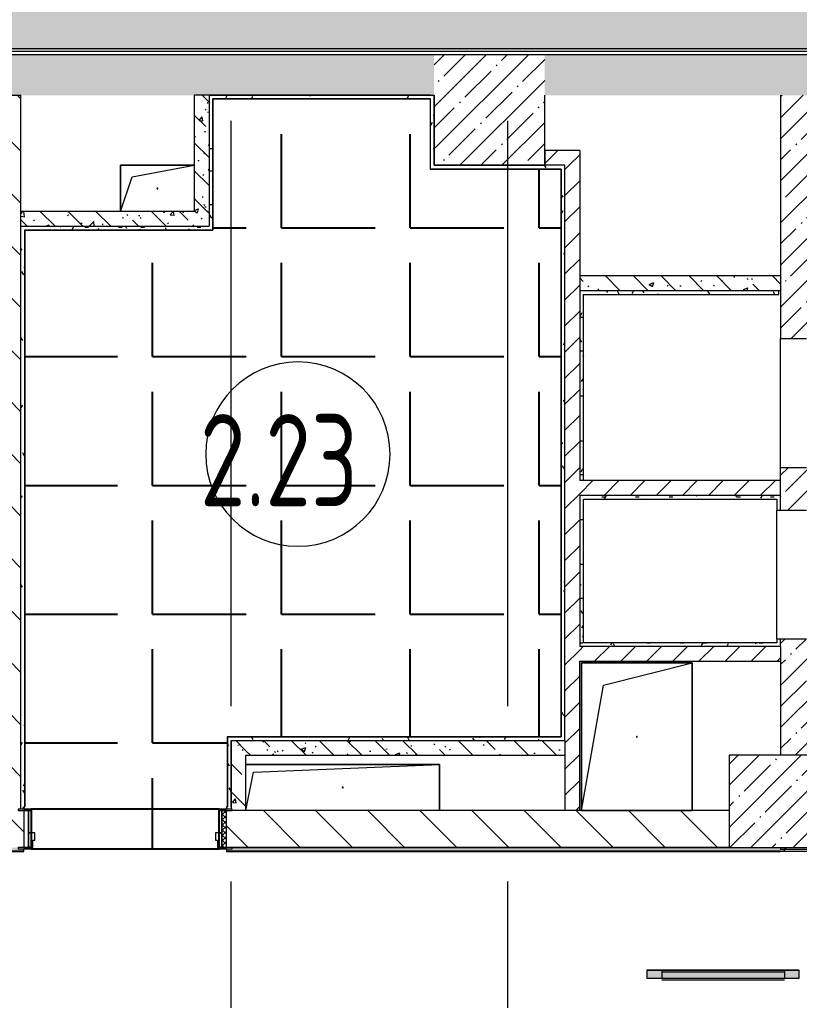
# Model space of a CAD drawing. Header units: millimetres. Extents: x -625 to 415037, y -3642 to 102118.
# Drawn here: x 164635 to 168864, y 10070 to 15389 of the extents above; entities that cross this region are included whole.
import ezdxf

# ---------------------------------------------------------------- set-up
doc = ezdxf.new("R2010")
doc.units = ezdxf.units.MM
doc.linetypes.add('Осевая', pattern=[6350, 1270, -952.5, 3175, -952.5])
doc.layers.add('1) плитка КР3', color=160, linetype='Continuous')
for name, color, linetype, lineweight in [('A-AREA-IDEN', 7, 'Continuous', 9), ('A-DETL-GENF', 7, 'Continuous', 9), ('A-DOOR-FRAM-2', 7, 'Continuous', 5), ('A-GENM', 7, 'Continuous', 9), ('A-WALL', 7, 'Continuous', 5), ('I-WALL', 7, 'Continuous', 5), ('S-COLS', 7, 'Continuous', 9), ('S-COLS-1', 7, 'Continuous', 5), ('Оси-2', 7, 'Осевая', 9)]:
    doc.layers.add(name, color=color, linetype=linetype, lineweight=lineweight)
doc.layers.add('A-AREA-PATT-1', color=7, linetype='Continuous', lineweight=5, true_color=0xa5bae0, transparency=1)
doc.layers.add('A-FLOR-PATT-1', color=7, linetype='Continuous', lineweight=9, true_color=0xeef6ff, transparency=0.5)
for name, color, linetype, lineweight, true_color in [('A-DOOR-1', 7, 'Continuous', 5, 0xc0c0c0), ('A-DOOR-FRAM-1', 7, 'Continuous', 5, 0xc0c0c0), ('A-WALL-1', 9, 'Continuous', 5, 0x808080), ('A-WALL-FNSH-1', 9, 'Continuous', 5, 0x808080)]:
    doc.layers.add(name, color=color, linetype=linetype, lineweight=lineweight, true_color=true_color)
doc.layers.get('A-DOOR-1').off()
doc.styles.add('СПДС', font='ГОСТ тип А.ttf', dxfattribs={"width": 0.9})
pattern_1 = [(135, (148772.12, -0.94), (-141.4214, -141.4214), [])]
pattern_2 = [(45, (148772.12, -0.94), (-70.71068, 70.71068), [])]
pattern_3 = [(135, (148772.12, -0.94), (-150.8683, -150.8683), [213.36, -35.56, 7.112, -35.56]), (135, (148772.12, 149.83), (-150.8683, -150.8683), []), (50, (148772.12, -0.94), (255.0577, -22.3145), [26.67, -293.37]), (355, (148772.12, -0.94), (-49.3404, 267.4791), [21.336, -234.696]), (100.451, (148793.38, -2.8), (205.7195, 245.1636), [22.666, -249.326]), (46.184, (148772.12, 70.18), (379.511, -58.86), [40.005, -440.055]), (96.636, (148803.75, 65.27), (332.3634, 346.399), [33.999, -373.989]), (351.184, (148772.12, 70.18), (332.367, 346.395), [32.004, -352.044]), (21, (148807.68, 52.4), (212.2602, -143.1711), [26.67, -293.37]), (326, (148807.68, 52.4), (86.5224, 257.8632), [21.336, -234.696]), (71.451, (148825.37, 40.47), (298.784, 114.69), [22.666, -249.326]), (37.5, (148772.12, -0.94), (4.32385, 118.3775), [6.706, -225.146, 6.706, -231.546, -235.585]), (37.5, (148772.12, -0.94), (4.32385, 118.3775), [-470.103, 6.706, -228.879]), (7.5, (148772.12, -0.94), (93.5476, 140.2533), [6.706, -129.134, 6.706, -219.812, -89.789]), (7.5, (148772.12, -0.94), (93.5476, 140.2533), [-362.356, 6.706, -83.083]), (327.5, (148692.82, -0.94), (189.82734, -8.0202), [6.706, -82.194, 6.706, -270.662, -368.046]), (327.5, (148692.82, -0.94), (189.82734, -8.0202), [-366.268, 6.706, -361.34]), (317.5, (148657.26, -0.94), (207.3811, 35.5976), [6.706, -108.864, 6.706, -177.495, -261.366]), (317.5, (148657.26, -0.94), (207.3811, 35.5976), [-299.771, 6.706, -254.66])]
pattern_4 = [(45, (148772.12, -0.94), (-114.04925, 114.04925), []), (45, (148886.17, -0.94), (-114.04925, 114.04925), [201.612, -40.322, 6.706, -33.617])]
pattern_5 = [(0, (148772.123, -0.94), (243.84, 60.96), [20.117, -162.763, 20.117, -162.763, -975.36]), (0, (148772.123, -0.94), (243.84, 60.96), [-365.76, 20.117, -345.643, 20.117, -162.763, -426.72]), (0, (148772.123, -0.94), (243.84, 60.96), [-914.4, 20.117, -101.803, 20.117, -284.683]), (120, (148863.563, 29.54), (-174.71291, 180.69163), [20.117, -162.763, 20.117, -162.763, -975.36]), (120, (148863.563, 29.54), (-174.71291, 180.69163), [-365.76, 20.117, -345.643, 20.117, -162.763, -426.72]), (120, (148863.563, 29.54), (-174.71291, 180.69163), [-914.4, 20.117, -101.803, 20.117, -284.683]), (240, (148894.043, 151.46), (-69.12709, -241.65163), [20.117, -162.763, 20.117, -162.763, -975.36]), (240, (148894.043, 151.46), (-69.12709, -241.65163), [-365.76, 20.117, -345.643, 20.117, -162.763, -426.72]), (240, (148894.043, 151.46), (-69.12709, -241.65163), [-914.4, 20.117, -101.803, 20.117, -284.683])]

# ---------------------------------------------------------------- blocks, each defined once
blk = doc.blocks.new('110_Дверь_СКБ_1Ст_Внутренняя1 - Д-4 1100x2100h_су мгн-32375332-Объем проектирования 2 этажа')
at = {"layer": 'A-DOOR-FRAM-2'}
h = blk.add_hatch(dxfattribs=at)
h.set_pattern_fill('FP_76', color=256, style=0, pattern_type=2)
h.set_pattern_definition([(45, (-371.384, 164.685), (-14.1421, 14.1421), []), (135, (-371.384, 164.685), (-14.1421, -14.1421), [])])
h.paths.add_polyline_path([(-537.5, 100), (-537.5, -100), (-512.5, -100), (-512.5, 100)])
at = {"layer": 'A-DOOR-FRAM-1'}
for p, q in [((-497.5, 108), (-567.5, 108)), ((-567.5, 108), (-567.5, 100)), ((-497.5, 100), (-497.5, 108)), ((592.5, 108), (522.5, 108)), ((522.5, 108), (522.5, 100)), ((592.5, 100), (592.5, 108)), ((-567.5, 100), (-497.5, 100)), ((-512.5, 100), (-537.5, 100)), ((-537.5, 100), (-537.5, -100)), ((-487.5, 100), (-512.5, 100)), ((-512.5, 100), (-512.5, 20)), ((-512.5, -100), (-512.5, 100)), ((-497.5, 100), (-512.5, 100)), ((-512.5, 100), (-512.5, 99)), ((-512.5, 99), (-497.5, 99)), ((-497.5, 99), (-497.5, 100)), ((-487.5, 60), (-487.5, 100)), ((-477.5, 60), (-487.5, 60)), ((-477.5, 20), (-477.5, 60)), ((512.5, 60), (502.5, 60)), ((502.5, 60), (502.5, 20)), ((512.5, 100), (512.5, 60)), ((537.5, 100), (512.5, 100)), ((537.5, 100), (522.5, 100)), ((522.5, 100), (522.5, 99)), ((522.5, 100), (592.5, 100)), ((522.5, 99), (537.5, 99)), ((537.5, 20), (537.5, 100)), ((562.5, 100), (537.5, 100)), ((537.5, 100), (537.5, -100)), ((537.5, 99), (537.5, 100)), ((562.5, -100), (562.5, 100)), ((-512.5, 20), (-477.5, 20)), ((-497.5, 20), (-512.5, 20)), ((-512.5, 20), (-512.5, -100)), ((-497.5, -100), (-497.5, 20)), ((502.5, 20), (537.5, 20)), ((537.5, 20), (522.5, 20)), ((522.5, 20), (522.5, -100)), ((537.5, -100), (537.5, 20)), ((-497.5, -100), (-567.5, -100)), ((-567.5, -100), (-567.5, -108)), ((-537.5, -100), (-512.5, -100)), ((-512.5, -100), (-497.5, -100)), ((-497.5, -108), (-497.5, -100)), ((522.5, -100), (537.5, -100)), ((592.5, -100), (522.5, -100)), ((522.5, -100), (522.5, -108)), ((537.5, -100), (562.5, -100)), ((592.5, -108), (592.5, -100)), ((-567.5, -108), (-497.5, -108)), ((522.5, -108), (592.5, -108))]:
    blk.add_line(p, q, dxfattribs=at)
blk = doc.blocks.new('BSC_Колонна _Прямоугольная - 500х500-V357-Объем проектирования 2 этажа')
at = {"layer": 'S-COLS-1'}
h = blk.add_hatch(dxfattribs=at)
h.set_pattern_fill('FP_103', color=256, style=0, pattern_type=2)
h.set_pattern_definition([(45, (-19960, -11150), (-114.0493, 114.0493), []), (45, (-19845.95, -11150), (-114.0493, 114.0493), [201.613, -40.323, 6.706, -33.617])])
h.paths.add_polyline_path([(250, -250), (250, 250), (-250, 250), (-250, -250)])
for p, q in [((250, 250), (-250, 250)), ((-250, 250), (-250, -250)), ((250, -250), (250, 250)), ((-250, -250), (250, -250))]:
    blk.add_line(p, q, dxfattribs=at)
blk = doc.blocks.new('GM_Отверстие прямоугольное _в плите_ - Отверстие-21608683-Объем проектирования 2 этажа')
at = {"layer": 'A-GENM'}
for p, q in [((-200, -125), (-200, 125)), ((-200, 125), (200, 125)), ((200, 125), (-200, 125)), ((-200, 125), (-200, -125)), ((-137.5, 62.5), (200, 125)), ((-200, -125), (-137.5, 62.5))]:
    blk.add_line(p, q, dxfattribs=at)
for start, end in [(360, 180), (180, 360)]:
    blk.add_arc((0, 0), 2.5, start, end, dxfattribs=at)
blk = doc.blocks.new('GM_Отверстие прямоугольное _в плите_ - Отверстие-21980060-Объем проектирования 2 этажа')
at = {"layer": 'A-GENM'}
for p, q in [((-525, 125), (525, 125)), ((525, 125), (-525, 125)), ((-483.3, 83.3), (525, 125)), ((525, 125), (525, -125)), ((525, -125), (525, 125)), ((-525, -125), (-483.3, 83.3))]:
    blk.add_line(p, q, dxfattribs=at)
for start, end in [(360, 180), (180, 360)]:
    blk.add_arc((0, 0), 2.5, start, end, dxfattribs=at)
blk = doc.blocks.new('GM_Отверстие прямоугольное _в плите_ - Отверстие-21980211-Объем проектирования 2 этажа')
at = {"layer": 'A-GENM'}
for p, q in [((-300, -400), (-300, 400)), ((-300, 400), (300, 400)), ((300, 400), (-300, 400)), ((-300, 400), (-300, -400)), ((-180, 280), (300, 400)), ((300, 400), (300, -400)), ((300, -400), (300, 400)), ((-300, -400), (-180, 280)), ((300, -400), (-300, -400)), ((-300, -400), (300, -400))]:
    blk.add_line(p, q, dxfattribs=at)
for start, end in [(360, 180), (180, 360)]:
    blk.add_arc((0, 0), 2.5, start, end, dxfattribs=at)
blk = doc.blocks.new('Дверь_Витражная_остекление_ - ВВ-16 остекление-32390142-Объем проектирования 2 этажа')
at = {"layer": 'A-DETL-GENF'}
for p, q in [((-787.5, -20), (-832.5, -20)), ((-832.5, -845), (-832.5, -20)), ((-787.5, -20), (-832.5, -20)), ((-832.5, -20), (-832.5, -845)), ((-787.5, -845), (-787.5, -20)), ((-787.5, -845), (-787.5, -20)), ((837.5, -860), (837.5, -20)), ((837.5, -20), (837.5, -860)), ((882.5, -860), (882.5, -20)), ((882.5, -860), (882.5, -20)), ((-832.5, -100), (-787.5, -100)), ((-822.5, -765), (-822.5, -100)), ((-778.5, -765), (-778.5, -100)), ((828.5, -780), (828.5, -100)), ((882.5, -100), (837.5, -100)), ((872.5, -780), (872.5, -100)), ((-832.5, -765), (-787.5, -765)), ((882.5, -780), (837.5, -780)), ((-832.5, -845), (-787.5, -845)), ((-832.5, -845), (-787.5, -845)), ((882.5, -860), (837.5, -860)), ((837.5, -860), (882.5, -860))]:
    blk.add_line(p, q, dxfattribs=at)
blk = doc.blocks.new('Марка_Помещения - Номер-25198446-Объем проектирования 2 этажа')
at = {"layer": 'A-AREA-IDEN'}
for start, end in [(360, 180), (180, 360)]:
    blk.add_arc((0, 0), 2.5, start, end, dxfattribs=at)

msp = doc.modelspace()

# ---------------------------------------------------------------- hatches: boundary and pattern name
at = {"layer": '1) плитка КР3'}
h = msp.add_hatch(dxfattribs=at)
h.set_pattern_fill('ANGLE', color=256, scale=100)
h.set_pattern_definition([(0, (164657.1, 14958.06), (0, 698.5), [508, -190.5]), (90, (164657.1, 14958.06), (-698.5, 4e-14), [508, -190.5])])
h.paths.add_polyline_path([(167571.1, 14578.1), (166861.4, 14578.1), (166861.4, 14958.1), (165683.1, 14958.1), (165683.1, 14248.1), (164663.1, 14248.1), (164663.1, 11119.1), (164657.1, 11119.1), (164657.1, 11107.1), (164697.1, 11107.1), (165717.1, 11107.1), (165757.1, 11107.1), (165757.1, 11119.1), (165757.1, 11120.1), (165761.1, 11500.1), (167571.1, 11500.1)])
h.paths.add_polyline_path([(165717.1, 11099.1), (165717.1, 11107.1), (164697.1, 11107.1), (164697.1, 11099.1), (164697.1, 10979.1), (164717.1, 10979.1), (164717.1, 10939.1), (164707.1, 10939.1), (164707.1, 10899.1), (164697.1, 10899.1), (164697.1, 10891.1), (165717.1, 10891.1), (165717.1, 10899.1), (165707.1, 10899.1), (165707.1, 10939.1), (165697.1, 10939.1), (165697.1, 10979.1), (165717.1, 10979.1)])
at = {"layer": 'A-AREA-PATT-1'}
h = msp.add_hatch(color=256, dxfattribs=at)
h.paths.add_polyline_path([(170888.2, 13759.1), (171341.6, 13759.1), (171341.6, 13999.1), (169002.6, 13999.1), (169002.6, 13759.1), (170661.6, 13759.1)])
h.paths.add_polyline_path([(170656.6, 14979.1), (170661.6, 14979.1), (170661.6, 15089.1), (170656.6, 15089.1), (170656.6, 15349.1), (170651.1, 15349.1), (170651.1, 15379.7), (177322.1, 15379.7), (177322.1, 15429.9), (170662.1, 15429.9), (170662.1, 20499.1), (170682.1, 20499.1), (170682.1, 26269.4), (177322.1, 26269.4), (177322.1, 26344.6), (170656.6, 26344.6), (170656.6, 26853.6), (168987.6, 26853.6), (168987.6, 26480.7), (167507.9, 26480.7), (167507.9, 26273.6), (166856.9, 26273.6), (166855.3, 26478.6), (163552.6, 26478.6), (163552.1, 24658.6), (162482.1, 24658.6), (162482.4, 22225.6), (163107.6, 22225.6), (163107.6, 21573.6), (162482.1, 21573.6), (162482.4, 18483.6), (163107.6, 18483.6), (163107.6, 17825.6), (162482.1, 17825.6), (162483.9, 15224.6), (169002.6, 15224.6), (169002.6, 15202.5), (170651.1, 15200.7), (170651.1, 15199.1), (169002.6, 15199.1), (169002.6, 14979.1), (169843.5, 14979.1)])
at = {"layer": 'A-FLOR-PATT-1'}
h = msp.add_hatch(color=256, dxfattribs=at)
h.paths.add_polyline_path([(162402, 7899.1), (162442, 7899.1), (162442, 8729.1), (162402, 8729.1), (162402, 7902.8)])
h.paths.add_polyline_path([(173072.1, 7899.1), (173072.1, 8229.1), (173032.1, 8229.1), (173032.1, 7899.1)])
h.paths.add_polyline_path([(163662, 7899.1), (163702, 7899.1), (163702, 8229.1), (163662, 8229.1), (163662, 7919.1)])
h.paths.add_polyline_path([(171772.1, 7899.1), (171812.1, 7899.1), (171812.1, 8729.1), (171772.1, 8729.1), (171772.1, 7919.1)])
h.paths.add_polyline_path([(154167.1, 7914.1), (154167.1, 8314.1), (154127.1, 8314.1), (154127.1, 7914.1)])
h.paths.add_polyline_path([(152912.1, 7914.1), (152912.1, 8809.1), (152872.1, 8809.1), (152872.1, 7914.1), (152902.1, 7914.1)])
h.paths.add_polyline_path([(187288.1, 8029.1), (187288.1, 8074.1), (186295.6, 8074.1), (186295.6, 8029.1), (187286.6, 8029.1)])
h.paths.add_polyline_path([(168782.1, 8519.5), (168862.1, 8519.5), (168862.1, 8564.5), (168022.1, 8564.5), (168022.1, 8519.5), (168398, 8519.5)])
h.paths.add_polyline_path([(186895.7, 10019.1), (187288.1, 10019.1), (187288.1, 10064.1), (186295.6, 10064.1), (186295.6, 10019.1), (186762.1, 10019.1)])
h.paths.add_polyline_path([(168037.1, 10189.5), (168862.1, 10189.5), (168862.1, 10234.5), (168037.1, 10234.5)])
h.paths.add_polyline_path([(180167.1, 12959.1), (180167.1, 13779.1), (180122.1, 13779.1), (180122.1, 12959.1)])
h.paths.add_polyline_path([(181432.1, 13459.1), (181432.1, 13739.1), (181422.1, 13739.1), (181422.1, 13779.1), (181387.1, 13779.1), (181387.1, 13459.1), (181422.1, 13459.1)])
h.paths.add_polyline_path([(182804.8, 18919.1), (183202.1, 18919.1), (183202.1, 18964.1), (182382.1, 18964.1), (182382.1, 18919.1), (182422.1, 18919.1)])
h.paths.add_polyline_path([(182570.3, 20184.1), (182702.1, 20184.1), (182702.1, 20229.1), (182422.1, 20229.1), (182422.1, 20219.1), (182382.1, 20219.1), (182382.1, 20184.1), (182435.2, 20184.1)])
at = {"layer": 'I-WALL'}
h = msp.add_hatch(dxfattribs=at)
h.set_pattern_fill('FP_1', color=256, style=0, pattern_type=2)
h.set_pattern_definition(pattern_4)
h.paths.add_polyline_path([(179382.1, 14979.1), (179562.1, 14979.1), (179562.1, 15199.1), (179382.1, 15199.1), (179382.1, 14983.5)])
h.paths.add_polyline_path([(165582.1, 14979.1), (166882.4, 14979.4), (166882.4, 15199.1), (163092.1, 15199.1), (163092.1, 14979.1), (165507.1, 14979.1)])
h.paths.add_polyline_path([(178516.3, 14979.1), (178782.1, 14979.1), (178782.1, 15199.1), (175182.1, 15199.1), (175182.1, 14979.1), (177070.8, 14979.1)])
h.paths.add_polyline_path([(168982.1, 14979.1), (170682.1, 14979.1), (170682.1, 15199.1), (167482.4, 15199.1), (167482.4, 14979.1), (168762.1, 14979.1)])
h.paths.add_polyline_path([(174582.1, 14979.1), (174582.1, 15199.1), (171282.1, 15199.1), (171282.1, 14979.1), (171289, 14979.1)])
h = msp.add_hatch(dxfattribs=at)
h.set_pattern_fill('FP_23', color=256, style=0, pattern_type=2)
h.set_pattern_definition(pattern_1)
h.paths.add_polyline_path([(164442.3, 11099.1), (164627.1, 11100.6), (164627.1, 11107.1), (164642.1, 11107.1), (164642.1, 14979.1), (164442.1, 14979.1), (164442.1, 11099.1)])
h = msp.add_hatch(dxfattribs=at)
h.set_pattern_fill('FP_41', color=256, style=0, pattern_type=2)
h.set_pattern_definition(pattern_3)
h.paths.add_polyline_path([(165582.1, 14349.1), (165662.1, 14349.1), (165662.1, 14979.1), (165582.1, 14979.1), (165582.1, 14599.1)])
h = msp.add_hatch(dxfattribs=at)
h.set_pattern_fill('FP_191', color=256, style=0, pattern_type=2)
h.set_pattern_definition(pattern_5)
h.paths.add_polyline_path([(165662.1, 14959.1), (166861.4, 14959.1), (166862.4, 14979.1), (165662.1, 14979.1)])
h = msp.add_hatch(dxfattribs=at)
h.set_pattern_fill('FP_191', color=256, style=0, pattern_type=2)
h.set_pattern_definition(pattern_5)
h.paths.add_polyline_path([(165662.1, 14249.1), (165682.1, 14249.1), (165682.1, 14958.1), (165662.1, 14958.1), (165662.1, 14269.1)])
h = msp.add_hatch(dxfattribs=at)
h.set_pattern_fill('FP_191', color=256, style=0, pattern_type=2)
h.set_pattern_definition(pattern_5)
h.paths.add_polyline_path([(166862.4, 14599.1), (166882.4, 14599.1), (166882.4, 14979.1), (166862.4, 14979.1), (166862.4, 14605.3)])
h = msp.add_hatch(dxfattribs=at)
h.set_pattern_fill('FP_1', color=256, style=0, pattern_type=2)
h.set_pattern_definition(pattern_4)
h.paths.add_polyline_path([(168982.1, 10889.1), (168982.1, 10899.1), (168762.1, 10899.1), (168762.1, 10889.1), (168877.4, 10894.3), (168981.9, 10889.1)])
h.paths.add_polyline_path([(168982.1, 11399.1), (168982.1, 12029.1), (168762.1, 12029.1), (168762.1, 11399.1), (168873.2, 11399.1)])
h.paths.add_polyline_path([(168902.1, 12729.1), (168982.1, 12729.1), (168982.1, 12959.1), (168762.1, 12959.1), (168762.1, 12729.1)])
h.paths.add_polyline_path([(168982.1, 13659.1), (168982.1, 14979.1), (168762.1, 14979.1), (168762.1, 13659.1), (168902.1, 13659.1)])
h = msp.add_hatch(dxfattribs=at)
h.set_pattern_fill('FP_22', color=256, style=0, pattern_type=2)
h.set_pattern_definition(pattern_2)
h.paths.add_polyline_path([(167672.1, 14599.1), (167672.1, 14679.1), (167482.4, 14679.1), (167482.4, 14599.1), (167592.1, 14599.1)])
h = msp.add_hatch(dxfattribs=at)
h.set_pattern_fill('FP_191', color=256, style=0, pattern_type=2)
h.set_pattern_definition(pattern_5)
h.paths.add_polyline_path([(166952.6, 14579.1), (167571.1, 14579.1), (167571.1, 14599.1), (166862.4, 14599.1), (166862.4, 14579.1), (166946.6, 14579.1)])
h = msp.add_hatch(dxfattribs=at)
h.set_pattern_fill('FP_191', color=256, style=0, pattern_type=2)
h.set_pattern_definition(pattern_5)
h.paths.add_polyline_path([(167572.1, 11499.1), (167592.1, 11499.1), (167592.1, 14599.1), (167572.1, 14599.1), (167572.1, 11567)])
h = msp.add_hatch(dxfattribs=at)
h.set_pattern_fill('FP_22', color=256, style=0, pattern_type=2)
h.set_pattern_definition(pattern_2)
h.paths.add_polyline_path([(167672.1, 11099.1), (167672.1, 14599.1), (167592.1, 14599.1), (167592.1, 11099.1)])
h = msp.add_hatch(dxfattribs=at)
h.set_pattern_fill('FP_41', color=256, style=0, pattern_type=2)
h.set_pattern_definition(pattern_3)
h.paths.add_polyline_path([(165662.1, 14269.1), (165662.1, 14349.1), (164642.1, 14349.1), (164643.4, 14269.1), (165507.1, 14269.1)])
h = msp.add_hatch(dxfattribs=at)
h.set_pattern_fill('FP_191', color=256, style=0, pattern_type=2)
h.set_pattern_definition(pattern_5)
h.paths.add_polyline_path([(164642.1, 14249.1), (165662.1, 14249.1), (165662.1, 14269.1), (164642.1, 14269.1)])
h = msp.add_hatch(dxfattribs=at)
h.set_pattern_fill('FP_191', color=256, style=0, pattern_type=2)
h.set_pattern_definition(pattern_5)
h.paths.add_polyline_path([(164657.1, 11119.1), (164662.1, 11119.1), (164662.1, 14248.1), (164642.1, 14249.1), (164642.1, 11119.1)])
h = msp.add_hatch(dxfattribs=at)
h.set_pattern_fill('FP_41', color=256, style=0, pattern_type=2)
h.set_pattern_definition(pattern_3)
h.paths.add_polyline_path([(168398, 13919.1), (168762.1, 13919.1), (168762.1, 13999.1), (167672.1, 13999.1), (167672.1, 13919.1)])
h = msp.add_hatch(dxfattribs=at)
h.set_pattern_fill('FP_191', color=256, style=0, pattern_type=2)
h.set_pattern_definition(pattern_5)
h.paths.add_polyline_path([(168707.1, 13899.1), (168752.1, 13899.1), (168752.1, 13919.1), (167672.1, 13919.1), (167672.1, 13899.1), (168398, 13899.1)])
h = msp.add_hatch(dxfattribs=at)
h.set_pattern_fill('FP_191', color=256, style=0, pattern_type=2)
h.set_pattern_definition(pattern_5)
h.paths.add_polyline_path([(167692.1, 12889.1), (167692.1, 13899.1), (167672.1, 13898.7), (167672.1, 12889.1)])
h = msp.add_hatch(dxfattribs=at)
h.set_pattern_fill('FP_22', color=256, style=0, pattern_type=2)
h.set_pattern_definition(pattern_2)
h.paths.add_polyline_path([(168398, 12809.1), (168762.1, 12809.4), (168762.1, 12889.1), (167672.1, 12889.1), (167672.1, 12809.1)])
h = msp.add_hatch(dxfattribs=at)
h.set_pattern_fill('FP_191', color=256, style=0, pattern_type=2)
h.set_pattern_definition(pattern_5)
h.paths.add_polyline_path([(168737.1, 12789.1), (168742.1, 12789.1), (168742.1, 12809.1), (167672.1, 12809.1), (167672.1, 12789.1), (168398, 12789.1)])
h = msp.add_hatch(dxfattribs=at)
h.set_pattern_fill('FP_191', color=256, style=0, pattern_type=2)
h.set_pattern_definition(pattern_5)
h.paths.add_polyline_path([(167692.1, 11989.1), (167692.1, 12789.1), (167672.1, 12788.7), (167672.1, 11989.1), (167682.1, 11989.1)])
h = msp.add_hatch(dxfattribs=at)
h.set_pattern_fill('FP_22', color=256, style=0, pattern_type=2)
h.set_pattern_definition(pattern_2)
h.paths.add_polyline_path([(168435.5, 11909.1), (168762.1, 11909.1), (168762.1, 11989.1), (167672.1, 11989.1), (167672.1, 11909.1), (168398, 11909.1)])
h = msp.add_hatch(dxfattribs=at)
h.set_pattern_fill('FP_191', color=256, style=0, pattern_type=2)
h.set_pattern_definition(pattern_5)
h.paths.add_polyline_path([(168441, 11989.1), (168742.1, 11989.1), (168742.1, 12009.1), (167692.1, 12009.1), (167692.1, 11989.1), (168398, 11989.1)])
h = msp.add_hatch(dxfattribs=at)
h.set_pattern_fill('FP_191', color=256, style=0, pattern_type=2)
h.set_pattern_definition(pattern_5)
h.paths.add_polyline_path([(165762.1, 11119.1), (165782.1, 11119.1), (165781.3, 11499.1), (165762.1, 11499.1), (165762.1, 11399.1)])
h = msp.add_hatch(dxfattribs=at)
h.set_pattern_fill('FP_191', color=256, style=0, pattern_type=2)
h.set_pattern_definition(pattern_5)
h.paths.add_polyline_path([(167592.1, 11479.1), (167592.1, 11499.1), (167572.1, 11499.1), (167591, 11480.1)])
h.paths.add_polyline_path([(167592.1, 11479.1), (167571.1, 11499.1), (165782.1, 11499.1), (165782.1, 11479.1), (167591, 11479.1)])
h = msp.add_hatch(dxfattribs=at)
h.set_pattern_fill('FP_41', color=256, style=0, pattern_type=2)
h.set_pattern_definition(pattern_3)
h.paths.add_polyline_path([(165798.5, 11099.1), (165862.1, 11099.1), (165862.1, 11479.1), (165782.1, 11479.1), (165783.1, 11107.1), (165787.1, 11107.1), (165787.1, 11099.1)])
h = msp.add_hatch(dxfattribs=at)
h.set_pattern_fill('FP_41', color=256, style=0, pattern_type=2)
h.set_pattern_definition(pattern_3)
h.paths.add_polyline_path([(166952.6, 11399.1), (167592.1, 11399.1), (167592.1, 11479.1), (165862.1, 11479.1), (165862.1, 11399.1), (166912.1, 11399.1)])
h = msp.add_hatch(dxfattribs=at)
h.set_pattern_fill('FP_191', color=256, style=0, pattern_type=2)
h.set_pattern_definition(pattern_5)
h.paths.add_polyline_path([(165778.7, 11107.1), (165782.1, 11107.1), (165782.1, 11119.1), (165757.1, 11119.1), (165759.1, 11107.1), (165774.1, 11107.1)])
h.paths.add_polyline_path([(164642.1, 11107.1), (164657.1, 11107.1), (164657.1, 11119.1), (164642.1, 11119.1)])
h = msp.add_hatch(dxfattribs=at)
h.set_pattern_fill('FP_23', color=256, style=0, pattern_type=2)
h.set_pattern_definition(pattern_1)
h.paths.add_polyline_path([(168482.1, 10899.1), (168482.1, 11099.1), (165757.1, 11099.1), (165757.1, 10899.1), (168398, 10899.1)])
h.paths.add_polyline_path([(163147.1, 10899.1), (163177.1, 10899.1), (163177.1, 11099.1), (162982.1, 11099.1), (162982.1, 10899.1)])
h.paths.add_polyline_path([(164277.1, 10899.1), (164657.1, 10899.1), (164657.1, 11099.1), (164277.1, 11099.1), (164277.1, 11083.3)])
h = msp.add_hatch(dxfattribs=at)
h.set_pattern_fill('FP_191', color=256, style=0, pattern_type=2)
h.set_pattern_definition(pattern_5)
h.paths.add_polyline_path([(168398, 10879.1), (168782.1, 10879.1), (168782.1, 10890), (168762.1, 10889.1), (168762.1, 10899.1), (165787.1, 10899.1), (165787.1, 10891.1), (165757.1, 10891.1), (165757.1, 10879.1), (167672.1, 10879.1)])
h.paths.add_polyline_path([(164423, 10879.1), (164657.1, 10879.1), (164657.1, 10891.1), (164627.1, 10891.1), (164627.1, 10899.1), (164307.1, 10896.9), (164307.1, 10891.1), (164277.1, 10891.1), (164277.1, 10879.1), (164307.1, 10879.1)])
h.paths.add_polyline_path([(162616.2, 10879.1), (163177.1, 10879.1), (163177.1, 10891.1), (163147.1, 10891.1), (163147.1, 10899.1), (162482.4, 10899.1), (162482.4, 10879.1), (162582.1, 10879.1)])
h = msp.add_hatch(dxfattribs=at)
h.set_pattern_fill('FP_23', color=256, style=0, pattern_type=2)
h.set_pattern_definition(pattern_1)
h.paths.add_polyline_path([(168922.1, 7899.1), (168982.1, 7899.1), (168982.1, 7919.1), (168782.1, 7919.1), (168782.1, 7899.1)])
h.paths.add_polyline_path([(168869.5, 10879.1), (168982.1, 10879.1), (168981.9, 10889.1), (168877.4, 10894.3), (168782.1, 10889.1), (168782.1, 10879.1)])
at = {"layer": 'S-COLS-1'}
h = msp.add_hatch(dxfattribs=at)
h.set_pattern_fill('FP_1', color=256, style=0, pattern_type=2)
h.set_pattern_definition(pattern_4)
h.paths.add_polyline_path([(166952.6, 14599.1), (167482.4, 14599.1), (167482.4, 15199.1), (166882.4, 15199.1), (166882.4, 14599.1)])

# ---------------------------------------------------------------- linework, layer by layer
at = {"layer": '1) плитка КР3'}
msp.add_lwpolyline([(164697.1, 10891.1), (165717.1, 10891.1), (165717.1, 11107.1), (164697.1, 11107.1)], close=True, dxfattribs=at)
at = {"layer": 'A-WALL'}
for p, q in [((165662.1, 14979.1), (165582.1, 14979.1)), ((165662.1, 14979.1), (166882.4, 14979.1)), ((166862.4, 14979.1), (165662.1, 14979.1)), ((165662.1, 14979.1), (165662.1, 14269.1)), ((166862.4, 14959.1), (165682.1, 14959.1)), ((166862.4, 14599.1), (166862.4, 14959.1)), ((167672.1, 14679.1), (167672.1, 12889.1)), ((167572.1, 14579.1), (167572.1, 11499.1)), ((167592.1, 11479.1), (167592.1, 14599.1)), ((164642.1, 11107.1), (164642.1, 14269.1)), ((164662.1, 14249.1), (164662.1, 11119.1)), ((168762.1, 12729.1), (168762.1, 12959.1)), ((167672.1, 12809.1), (167672.1, 11989.1)), ((168762.1, 11989.1), (168762.1, 12029.1)), ((168762.1, 11989.1), (167672.1, 11989.1)), ((165782.1, 11479.1), (165782.1, 11107.1)), ((165782.1, 11119.1), (165782.1, 11479.1)), ((165787.1, 10899.1), (168482.1, 10899.1)), ((168482.1, 10899.1), (165787.1, 10899.1)), ((168782.1, 10879.1), (168782.1, 10899.1))]:
    msp.add_line(p, q, dxfattribs=at)
at = {"layer": 'A-WALL-1'}
for p, q in [((166882.4, 15199.1), (163092.1, 15199.1)), ((170682.1, 15199.1), (167482.4, 15199.1)), ((163332.1, 14979.1), (164642.1, 14979.1)), ((164642.1, 14269.1), (164642.1, 14979.1)), ((165582.1, 14979.1), (165582.1, 14349.1)), ((165682.1, 14958.1), (165682.1, 14959.1)), ((166882.4, 14599.1), (166882.4, 14979.1)), ((168762.1, 14979.1), (168762.1, 13659.1)), ((167672.1, 14679.1), (167482.4, 14679.1)), ((167482.4, 14679.1), (167482.4, 14599.1)), ((167592.1, 14599.1), (166882.4, 14599.1)), ((167571.1, 14579.1), (167572.1, 14579.1)), ((165582.1, 14349.1), (164642.1, 14349.1)), ((164642.1, 14269.1), (165662.1, 14269.1)), ((164662.1, 14249.1), (165682.1, 14249.1)), ((168762.1, 13999.1), (167672.1, 13999.1)), ((168762.1, 13919.1), (167672.1, 13919.1)), ((167692.1, 13899.1), (168752.1, 13899.1)), ((167692.1, 12889.1), (167692.1, 13899.1)), ((168752.1, 13899.1), (168752.1, 13919.1)), ((168762.1, 13659.1), (168902.1, 13659.1)), ((168902.1, 12959.1), (168762.1, 12959.1)), ((168762.1, 12889.1), (167672.1, 12889.1)), ((168762.1, 12809.1), (167672.1, 12809.1)), ((167692.1, 12789.1), (168742.1, 12789.1)), ((167692.1, 12009.1), (167692.1, 12789.1)), ((168742.1, 12789.1), (168742.1, 12729.1)), ((168742.1, 12729.1), (168902.1, 12729.1)), ((168902.1, 12029.1), (168742.1, 12029.1)), ((168742.1, 12029.1), (168742.1, 12009.1)), ((168742.1, 12009.1), (167692.1, 12009.1)), ((168762.1, 11989.1), (168762.1, 11399.1)), ((167672.1, 11099.1), (167672.1, 11909.1)), ((167672.1, 11909.1), (168762.1, 11909.1)), ((165762.1, 11499.1), (165762.1, 11119.1)), ((167572.1, 11499.1), (167571.1, 11499.1)), ((165782.1, 11479.1), (167592.1, 11479.1)), ((167592.1, 11479.1), (167592.1, 11099.1)), ((165862.1, 11099.1), (165862.1, 11399.1)), ((165862.1, 11399.1), (167592.1, 11399.1)), ((164657.1, 11107.1), (164657.1, 11119.1)), ((164657.1, 11119.1), (164662.1, 11119.1)), ((165762.1, 11119.1), (165757.1, 11119.1)), ((165757.1, 11119.1), (165757.1, 11107.1)), ((168482.1, 11099.1), (165787.1, 11099.1)), ((164277.1, 10879.1), (164657.1, 10879.1)), ((164657.1, 10879.1), (164657.1, 10891.1)), ((165757.1, 10891.1), (165757.1, 10879.1)), ((165757.1, 10879.1), (169002.1, 10879.1)), ((168762.1, 10899.1), (168762.1, 10889.1)), ((168762.1, 10889.1), (168982.1, 10889.1))]:
    msp.add_line(p, q, dxfattribs=at)
at = {"layer": 'A-WALL-FNSH-1'}
for p, q in [((162462.1, 15219.1), (170651.1, 15219.1)), ((170651.1, 15230.1), (162703.4, 15230.1)), ((165682.1, 14958.1), (165682.1, 14249.1)), ((166861.4, 14958.1), (165682.1, 14958.1)), ((165683.1, 14248.1), (165683.1, 14958.1)), ((166861.4, 14958.1), (166861.4, 14578.1)), ((166861.4, 14578.1), (167571.1, 14578.1)), ((166862.4, 14579.1), (166862.4, 14599.1)), ((167571.1, 14579.1), (166862.4, 14579.1)), ((167571.1, 11500.1), (167571.1, 14579.1)), ((164663.1, 14248.1), (165683.1, 14248.1)), ((164663.1, 11119.1), (164663.1, 14248.1)), ((165761.1, 11500.1), (165761.1, 11120.1)), ((167571.1, 11500.1), (165761.1, 11500.1)), ((165762.1, 11499.1), (167571.1, 11499.1)), ((164662.1, 11119.1), (164663.1, 11119.1)), ((165757.1, 11120.1), (165757.1, 11119.1)), ((165757.1, 11120.1), (165762.1, 11120.1)), ((164657.1, 10879.1), (164277.1, 10879.1)), ((164277.1, 10878.1), (164657.1, 10878.1)), ((164657.1, 10878.1), (164657.1, 10879.1)), ((168761.6, 10879.1), (165757.1, 10879.1)), ((165757.1, 10879.1), (165757.1, 10878.1)), ((165757.1, 10878.1), (168761.6, 10878.1)), ((168761.6, 10878.1), (168761.6, 10879.1))]:
    msp.add_line(p, q, dxfattribs=at)
at = {"layer": 'I-WALL'}
for p, q in [((168762.1, 12959.1), (168762.1, 13659.1)), ((168742.1, 12029.1), (168742.1, 12729.1))]:
    msp.add_line(p, q, dxfattribs=at)
at = {"layer": 'S-COLS-1'}
for p, q in [((167482.4, 15199.1), (166882.4, 15199.1)), ((166882.4, 14979.1), (166882.4, 14599.1)), ((167482.4, 14599.1), (167482.4, 14979.1)), ((166882.4, 14599.1), (167482.4, 14599.1))]:
    msp.add_line(p, q, dxfattribs=at)
at = {"layer": 'Оси-2'}
for p, q in [((165782.1, 3093.7), (165782.1, 22398.1)), ((165782.1, 3092.8), (165782.1, 22397.1)), ((167282.1, 3093.7), (167282.1, 22398.1)), ((167282.1, 3092.8), (167282.1, 22397.1))]:
    msp.add_line(p, q, dxfattribs=at)

# ---------------------------------------------------------------- block references
at = {"layer": 'A-AREA-IDEN', "xscale": 199.9999999999999, "yscale": 199.9999999999999, "zscale": 199.9999999999999}
msp.add_blockref('Марка_Помещения - Номер-25198446-Объем проектирования 2 этажа', (166144, 13032.6), dxfattribs=at)
at = {"layer": 'A-DOOR-1'}
for name, p, rotation in [('110_Дверь_СКБ_1Ст_Внутренняя1 - Д-4 1100x2100h_су мгн-32375332-Объем проектирования 2 этажа', (165219.6, 10999.1), 180), ('Дверь_Витражная_остекление_ - ВВ-16 остекление-32390142-Объем проектирования 2 этажа', (168882.1, 9402), 269.9999999999998)]:
    msp.add_blockref(name, p, dxfattribs=dict(at, rotation=rotation))
at = {"layer": 'A-GENM'}
for name, p in [('GM_Отверстие прямоугольное _в плите_ - Отверстие-21608683-Объем проектирования 2 этажа', (165382.1, 14474.1)), ('GM_Отверстие прямоугольное _в плите_ - Отверстие-21980211-Объем проектирования 2 этажа', (167982.1, 11499.8)), ('GM_Отверстие прямоугольное _в плите_ - Отверстие-21980060-Объем проектирования 2 этажа', (166387.1, 11224.1))]:
    msp.add_blockref(name, p, dxfattribs=at)
at = {"layer": 'S-COLS'}
msp.add_blockref('BSC_Колонна _Прямоугольная - 500х500-V357-Объем проектирования 2 этажа', (168732.1, 11149.1), dxfattribs=at)

# ---------------------------------------------------------------- texts
at = {"layer": 'A-AREA-IDEN', "insert": (165612.6, 13249.7), "char_height": 500, "width": 1327.594, "attachment_point": 1, "style": 'СПДС'}
msp.add_mtext('2.23', dxfattribs=at)

doc.saveas('drawing.dxf')
